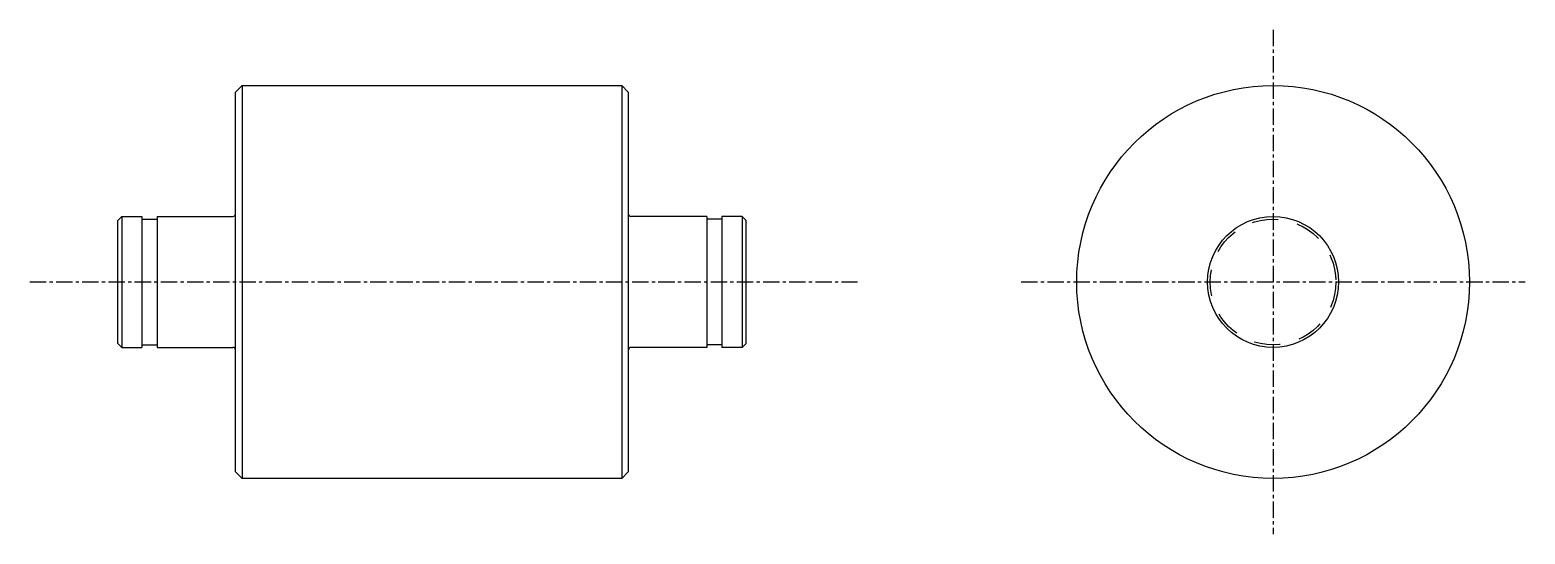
# Model space of a CAD drawing. Extents: x 26 to 140, y 89 to 219.
# Drawn here: x 26.1 to 140.4, y 180.2 to 218.7 of the extents above; entities outside this region: 2.
import ezdxf

# ---------------------------------------------------------------- set-up
doc = ezdxf.new("R2010")
doc.units = 0
doc.linetypes.add('CENTER', pattern=[2, 1.25, -0.25, 0.25, -0.25])
doc.linetypes.add('DASHED', pattern=[3.5, 2, -1.5])
doc.layers.get('0').update_dxf_attribs({"linetype": 'CONTINUOUS'})
doc.layers.add('CENTER', color=1, linetype='CENTER')

msp = doc.modelspace()

# ---------------------------------------------------------------- linework, layer by layer
for p, q in [((41.86, 213.99), (42.36, 214.49)), ((41.86, 184.99), (41.86, 213.99)), ((42.36, 214.49), (71.36, 214.49)), ((42.36, 214.49), (42.36, 184.49)), ((71.36, 214.49), (71.36, 184.49)), ((71.36, 214.49), (71.86, 213.99)), ((71.86, 213.99), (71.86, 184.99)), ((42.36, 206.99), (42.36, 206.99)), ((32.86, 194.79), (32.86, 204.19)), ((80.86, 194.79), (80.86, 204.19)), ((42.36, 199.49), (42.36, 199.49)), ((42.36, 184.49), (41.86, 184.99)), ((71.36, 184.49), (42.36, 184.49)), ((71.86, 184.99), (71.36, 184.49))]:
    msp.add_line(p, q)
at = {"linetype": 'CONTINUOUS'}
for p, q in [((32.86, 204.19), (33.16, 204.49)), ((34.71, 204.49), (34.71, 194.49)), ((35.86, 204.49), (35.86, 194.49)), ((77.86, 204.49), (77.86, 194.49)), ((79.01, 204.49), (79.01, 194.49)), ((80.86, 204.19), (80.56, 204.49)), ((34.71, 204.29), (35.86, 204.29)), ((79.01, 204.29), (77.86, 204.29)), ((32.86, 194.79), (33.16, 194.49)), ((34.71, 194.69), (35.86, 194.69)), ((79.01, 194.69), (77.86, 194.69)), ((80.86, 194.79), (80.56, 194.49))]:
    msp.add_line(p, q, dxfattribs=at)
at = {"color": 7, "linetype": 'CONTINUOUS'}
for p, q in [((33.16, 204.49), (33.16, 194.49)), ((33.16, 204.49), (34.71, 204.49)), ((35.86, 204.49), (41.66, 204.49)), ((77.86, 204.49), (72.06, 204.49)), ((80.56, 204.49), (79.01, 204.49)), ((80.56, 204.49), (80.56, 194.49)), ((33.16, 194.49), (34.71, 194.49)), ((35.86, 194.49), (41.66, 194.49)), ((77.86, 194.49), (72.06, 194.49)), ((80.56, 194.49), (79.01, 194.49))]:
    msp.add_line(p, q, dxfattribs=at)
at = {"linetype": 'CONTINUOUS'}
msp.add_circle((121.11, 199.49), 15, dxfattribs=at)
at = {"color": 7, "linetype": 'CONTINUOUS'}
msp.add_circle((121.11, 199.49), 5, dxfattribs=at)
at = {"color": 3, "linetype": 'DASHED'}
msp.add_circle((121.11, 199.49), 4.8, dxfattribs=at)
at = {"linetype": 'CONTINUOUS'}
for centre, start, end in [((41.66, 204.69), 270, 0), ((72.06, 204.69), 180, 270), ((41.66, 194.29), 0, 90), ((72.06, 194.29), 90, 180)]:
    msp.add_arc(centre, 0.2, start, end, dxfattribs=at)
at = {"layer": 'CENTER', "color": 1, "linetype": 'CENTER'}
for p, q in [((121.11, 218.73), (121.11, 180.24)), ((26.15, 199.49), (89.36, 199.49)), ((101.87, 199.49), (140.36, 199.49))]:
    msp.add_line(p, q, dxfattribs=at)

# ---------------------------------------------------------------- texts
for s, p in [('SFRZ 30-30-F9-B3-P10-T9-S3-Q10', (27.1, 103.7)), ('SFRZ30', (27.1, 88.7))]:
    msp.add_text(s, height=4).set_placement(p)

doc.saveas('drawing.dxf')
